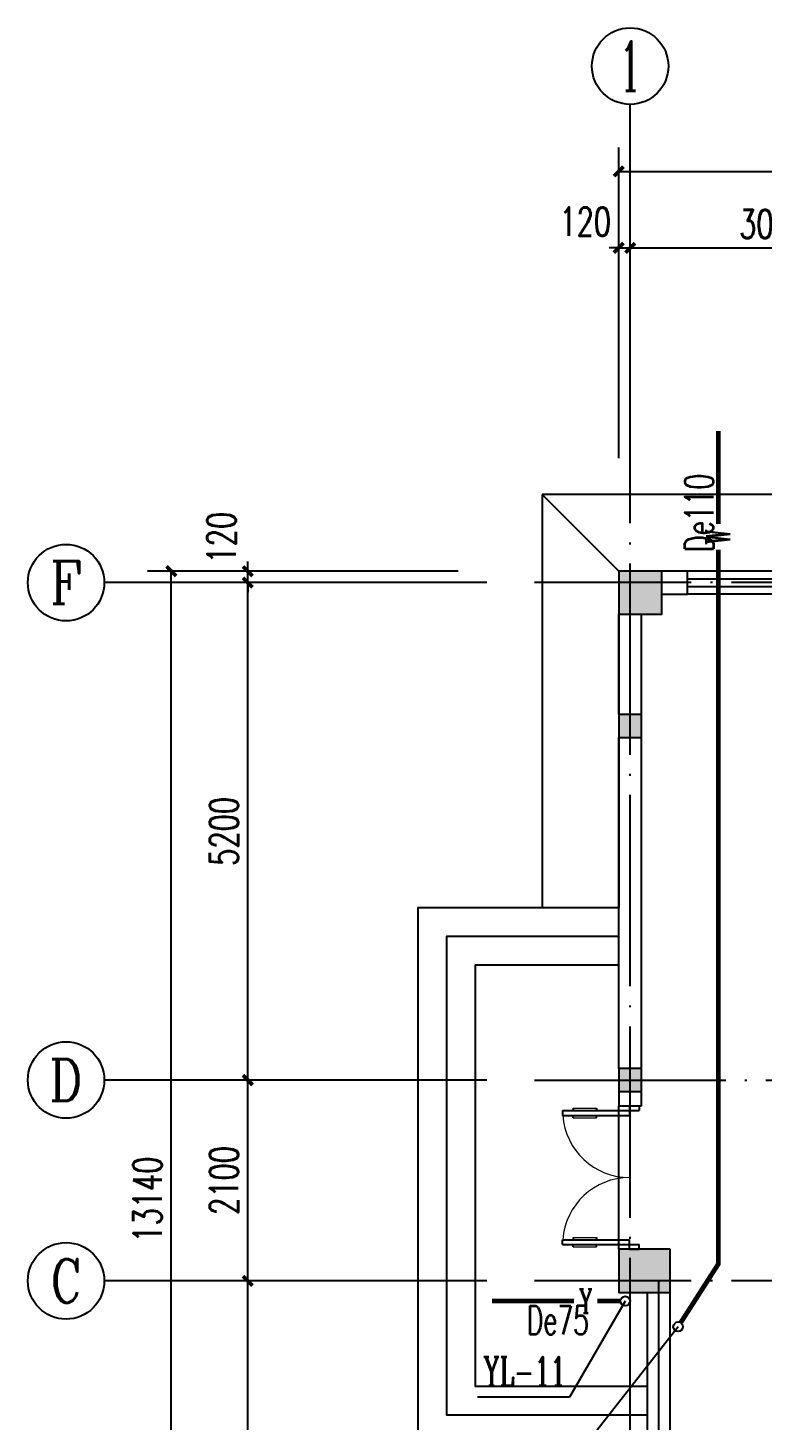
# Model space of a CAD drawing. Extents: x -216126 to 1846968, y -229642 to 543368.
# Drawn here: x 384797 to 392478, y 388761 to 403317 of the extents above; entities that cross this region are included whole.
import ezdxf
from ezdxf.enums import TextEntityAlignment as Align

# ---------------------------------------------------------------- set-up
doc = ezdxf.new("R2010")
doc.units = 0
doc.header["$LTSCALE"] = 1000
doc.header["$MEASUREMENT"] = 0
doc.linetypes.add('DOTE', pattern=[2.42, 2, -0.2, 0.02, -0.2])
doc.layers.get('Defpoints').update_dxf_attribs({"color": 250})
for name, color, linetype in [('AXIS', 171, 'Continuous'), ('AXIS_TEXT', 7, 'Continuous'), ('COLUMN', 9, 'Continuous'), ('DIM_污水', 3, 'Continuous'), ('DIM_雨水', 3, 'Continuous'), ('DOTE', 8, 'DOTE'), ('GROUND', 150, 'Continuous'), ('PIPE-污水', 2, 'Continuous'), ('PIPE-雨水', 4, 'Continuous'), ('PUB_HATCH', 8, 'Continuous'), ('STAIR', 3, 'Continuous'), ('TEXT_污水', 7, 'Continuous'), ('TEXT_雨水', 7, 'Continuous'), ('TWT_TEXT', 7, 'Continuous'), ('VPIPE-污水', 2, 'Continuous'), ('VPIPE-雨水', 4, 'Continuous'), ('WALL', 9, 'Continuous'), ('WINDOW', 8, 'Continuous')]:
    doc.layers.add(name, color=color, linetype=linetype)
doc.styles.add('_TCH_AXIS', font='COMPLEX', dxfattribs={"bigfont": 'GBCBIG'})
doc.styles.add('_TCH_DIM_T3', font='SIMPLEX', dxfattribs={"width": 0.705882, "bigfont": 'GBCBIG'})
doc.styles.add('_TWT_PIPEDN', font='SIMPLEX', dxfattribs={"width": 0.8, "height": 3, "bigfont": 'HZTXT'})
doc.styles.add('_TWT_PIPETEXT', font='COMPLEX', dxfattribs={"width": 0.8, "height": 2.5, "bigfont": 'HZTXT'})
doc.styles.add('_TWT_SERIAL', font='COMPLEX', dxfattribs={"width": 0.8, "height": 3, "bigfont": 'HZTXT'})
doc.styles.add('COMPLEX', font='COMPLEX')
doc.dimstyles.new('_TCH_ARCH&&100', dxfattribs={"dimtxt": 297.5, "dimasz": 100, "dimexe": 250, "dimexo": 300, "dimgap": 100, "dimtad": 1, "dimdec": 0, "dimzin": 0, "dimdsep": 46, "dimtxsty": '_TCH_DIM_T3', "dimblk": 'ARCHTICK', "dimcen": 0.09, "dimclrt": 7, "dimazin": 2, "dimtfac": 1, "dimtdec": 0, "dimtix": 1, "dimtmove": 2, "dimatfit": 3, "dimfxl": 0, "dimtolj": 1, "dimtzin": 0, "dimarcsym": 0})

# ---------------------------------------------------------------- blocks, each defined once
blk = doc.blocks.new('_FZH')
blk.add_lwpolyline([(-0.5, -0.5), (0.5, -0.5), (0.5, 0.5), (-0.5, 0.5)], close=True)
at = {"layer": 'PUB_HATCH'}
blk.add_solid([(-0.5, -0.5), (0.5, -0.5), (-0.5, 0.5), (0.5, 0.5)], dxfattribs=at)
blk = doc.blocks.new('$DorLib2D$00000011')
at = {"lineweight": 13}
for p, q in [((-0.4833, 0.3962), (-0.4833, 0.2346)), ((-0.4167, 0.3962), (-0.4167, 0.2346)), ((0.4167, 0.3962), (0.4167, 0.2346)), ((0.4833, 0.3962), (0.4833, 0.2346))]:
    blk.add_line(p, q, dxfattribs=at)
for p, q in [((-0.4833, 0.3962), (-0.4667, 0.3962)), ((-0.4667, 0.4709), (-0.4667, -0.0625)), ((-0.4667, 0.4709), (-0.4333, 0.4709)), ((-0.4333, 0.4709), (-0.4333, 0.0042)), ((-0.4167, 0.3962), (-0.4333, 0.3962)), ((0.4167, 0.3962), (0.4333, 0.3962)), ((0.4333, 0.4709), (0.4333, 0.0042)), ((0.4667, 0.4709), (0.4333, 0.4709)), ((0.4667, 0.4709), (0.4667, -0.0625)), ((0.4833, 0.3962), (0.4667, 0.3962)), ((-0.4833, 0.2346), (-0.4667, 0.2346)), ((-0.4167, 0.2346), (-0.4333, 0.2346)), ((0.4167, 0.2346), (0.4333, 0.2346)), ((0.4833, 0.2346), (0.4667, 0.2346)), ((-0.5, 0.0042), (-0.4333, 0.0042)), ((-0.5, 0.0042), (-0.5, -0.0625)), ((0.5, 0.0042), (0.4333, 0.0042)), ((0.5, 0.0042), (0.5, -0.0625)), ((-0.5, -0.0625), (-0.4667, -0.0625)), ((0.5, -0.0625), (0.4667, -0.0625))]:
    blk.add_line(p, q)
for centre, start, end in [((-0.4667, 0.0042), 0, 85.90396), ((0.4667, 0.0042), 94.09604, 180)]:
    blk.add_arc(centre, 0.4667, start, end, dxfattribs=at)
blk = doc.blocks.new('$TCHSYS$WIN2D')
for p, q in [((-0.5, 0.5), (0.5, 0.5)), ((-0.5, 0.5), (-0.5, -0.5)), ((0.5, 0.5), (0.5, -0.5)), ((0.5, 0.1667), (-0.5, 0.1667)), ((0.5, -0.1667), (-0.5, -0.1667)), ((-0.5, -0.5), (0.5, -0.5))]:
    blk.add_line(p, q)
blk = doc.blocks.new('_AXISO')
blk.add_circle((0, 0), 0.5)
at = {"layer": 'AXIS_TEXT', "style": 'COMPLEX', "width": 1.041667}
blk.add_attdef('A', text='', height=0.56, dxfattribs=at).set_placement((-0.25, -0.28), (0.25, -0.28), align=Align.FIT)
blk = doc.blocks.new('_ArchTick')
at = {"color": 0, "linetype": 'ByBlock', "const_width": 0.4}
blk.add_lwpolyline([(-0.5, -0.5), (0.5, 0.5)], dxfattribs=at)
blk = doc.blocks.new('*D293')
at = {"layer": 'AXIS', "color": 0, "lineweight": -2}
for p, q in [((390977, 398817), (390977, 402067)), ((434417, 398817), (434417, 402067)), ((390977, 401817), (434417, 401817))]:
    blk.add_line(p, q, dxfattribs=at)
at = {"layer": 'Defpoints', "color": 0}
for p in [(434417, 401817), (390977, 398517), (434417, 398517)]:
    blk.add_point(p, dxfattribs=at)
at = {"layer": 'AXIS', "color": 0, "lineweight": -2, "xscale": 100, "yscale": 100, "zscale": 100, "rotation": 180}
blk.add_blockref('_ArchTick', (390977, 401817), dxfattribs=at)
at = {"layer": 'AXIS', "color": 0, "lineweight": -2, "xscale": 100, "yscale": 100, "zscale": 100}
blk.add_blockref('_ArchTick', (434417, 401817), dxfattribs=at)
at = {"layer": 'AXIS', "color": 7, "insert": (412697, 402066), "char_height": 297.5, "attachment_point": 5, "style": '_TCH_DIM_T3'}
blk.add_mtext('\\A1;43440', dxfattribs=at)
blk = doc.blocks.new('*D294')
at = {"layer": 'AXIS', "color": 0, "lineweight": -2}
for p, q in [((390977, 398817), (390977, 401267)), ((391097, 398817), (391097, 401267)), ((390977, 401017), (390877, 401017)), ((390977, 401017), (391097, 401017)), ((391097, 401017), (391197, 401017))]:
    blk.add_line(p, q, dxfattribs=at)
at = {"layer": 'Defpoints', "color": 0}
for p in [(391097, 401017), (390977, 398517), (391097, 398517)]:
    blk.add_point(p, dxfattribs=at)
at = {"layer": 'AXIS', "color": 0, "lineweight": -2, "xscale": 100, "yscale": 100, "zscale": 100}
blk.add_blockref('_ArchTick', (390977, 401017), dxfattribs=at)
at = {"layer": 'AXIS', "color": 0, "lineweight": -2, "xscale": 100, "yscale": 100, "zscale": 100, "rotation": 180}
blk.add_blockref('_ArchTick', (391097, 401017), dxfattribs=at)
at = {"layer": 'AXIS', "color": 7, "insert": (390627, 401292), "char_height": 297.5, "attachment_point": 5, "style": '_TCH_DIM_T3'}
blk.add_mtext('\\A1;120', dxfattribs=at)
blk = doc.blocks.new('*D295')
at = {"layer": 'AXIS', "color": 0, "lineweight": -2}
for p, q in [((391097, 398817), (391097, 401267)), ((394097, 398817), (394097, 401267)), ((391097, 401017), (394097, 401017))]:
    blk.add_line(p, q, dxfattribs=at)
at = {"layer": 'Defpoints', "color": 0}
for p in [(394097, 401017), (391097, 398517), (394097, 398517)]:
    blk.add_point(p, dxfattribs=at)
at = {"layer": 'AXIS', "color": 0, "lineweight": -2, "xscale": 100, "yscale": 100, "zscale": 100, "rotation": 180}
blk.add_blockref('_ArchTick', (391097, 401017), dxfattribs=at)
at = {"layer": 'AXIS', "color": 0, "lineweight": -2, "xscale": 100, "yscale": 100, "zscale": 100}
blk.add_blockref('_ArchTick', (394097, 401017), dxfattribs=at)
at = {"layer": 'AXIS', "color": 7, "insert": (392597, 401266), "char_height": 297.5, "attachment_point": 5, "style": '_TCH_DIM_T3'}
blk.add_mtext('\\A1;3000', dxfattribs=at)
blk = doc.blocks.new('*D308')
at = {"layer": 'AXIS', "color": 0, "lineweight": -2}
for p, q in [((389297, 397637), (386047, 397637)), ((386297, 384497), (386297, 397637)), ((389297, 384497), (386047, 384497))]:
    blk.add_line(p, q, dxfattribs=at)
at = {"layer": 'Defpoints', "color": 0}
for p in [(386297, 397637), (389597, 397637), (389597, 384497)]:
    blk.add_point(p, dxfattribs=at)
at = {"layer": 'AXIS', "color": 0, "lineweight": -2, "xscale": 100, "yscale": 100, "zscale": 100}
for p, rotation in [((386297, 397637), 90), ((386297, 384497), 270)]:
    blk.add_blockref('_ArchTick', p, dxfattribs=dict(at, rotation=rotation))
at = {"layer": 'AXIS', "color": 7, "insert": (386048, 391067), "char_height": 297.5, "attachment_point": 5, "rotation": 90, "style": '_TCH_DIM_T3'}
blk.add_mtext('\\A1;13140', dxfattribs=at)
blk = doc.blocks.new('*D311')
at = {"layer": 'AXIS', "color": 0, "lineweight": -2}
for p, q in [((389297, 390217), (386847, 390217)), ((387097, 385317), (387097, 390217)), ((389297, 385317), (386847, 385317))]:
    blk.add_line(p, q, dxfattribs=at)
at = {"layer": 'Defpoints', "color": 0}
for p in [(387097, 390217), (389597, 390217), (389597, 385317)]:
    blk.add_point(p, dxfattribs=at)
at = {"layer": 'AXIS', "color": 0, "lineweight": -2, "xscale": 100, "yscale": 100, "zscale": 100}
for p, rotation in [((387097, 390217), 90), ((387097, 385317), 270)]:
    blk.add_blockref('_ArchTick', p, dxfattribs=dict(at, rotation=rotation))
at = {"layer": 'AXIS', "color": 7, "insert": (386848, 387767), "char_height": 297.5, "attachment_point": 5, "rotation": 90, "style": '_TCH_DIM_T3'}
blk.add_mtext('\\A1;4900', dxfattribs=at)
blk = doc.blocks.new('*D312')
at = {"layer": 'AXIS', "color": 0, "lineweight": -2}
for p, q in [((389297, 392317), (386847, 392317)), ((387097, 390217), (387097, 392317)), ((389297, 390217), (386847, 390217))]:
    blk.add_line(p, q, dxfattribs=at)
at = {"layer": 'Defpoints', "color": 0}
for p in [(387097, 392317), (389597, 392317), (389597, 390217)]:
    blk.add_point(p, dxfattribs=at)
at = {"layer": 'AXIS', "color": 0, "lineweight": -2, "xscale": 100, "yscale": 100, "zscale": 100}
for p, rotation in [((387097, 392317), 90), ((387097, 390217), 270)]:
    blk.add_blockref('_ArchTick', p, dxfattribs=dict(at, rotation=rotation))
at = {"layer": 'AXIS', "color": 7, "insert": (386848, 391267), "char_height": 297.5, "attachment_point": 5, "rotation": 90, "style": '_TCH_DIM_T3'}
blk.add_mtext('\\A1;2100', dxfattribs=at)
blk = doc.blocks.new('*D313')
at = {"layer": 'AXIS', "color": 0, "lineweight": -2}
for p, q in [((389297, 397517), (386847, 397517)), ((387097, 392317), (387097, 397517)), ((389297, 392317), (386847, 392317))]:
    blk.add_line(p, q, dxfattribs=at)
at = {"layer": 'Defpoints', "color": 0}
for p in [(387097, 397517), (389597, 397517), (389597, 392317)]:
    blk.add_point(p, dxfattribs=at)
at = {"layer": 'AXIS', "color": 0, "lineweight": -2, "xscale": 100, "yscale": 100, "zscale": 100}
for p, rotation in [((387097, 397517), 90), ((387097, 392317), 270)]:
    blk.add_blockref('_ArchTick', p, dxfattribs=dict(at, rotation=rotation))
at = {"layer": 'AXIS', "color": 7, "insert": (386848, 394917), "char_height": 297.5, "attachment_point": 5, "rotation": 90, "style": '_TCH_DIM_T3'}
blk.add_mtext('\\A1;5200', dxfattribs=at)
blk = doc.blocks.new('*D314')
at = {"layer": 'AXIS', "color": 0, "lineweight": -2}
for p, q in [((387097, 397637), (387097, 397737)), ((389297, 397637), (386847, 397637)), ((387097, 397517), (387097, 397637)), ((389297, 397517), (386847, 397517)), ((387097, 397517), (387097, 397417))]:
    blk.add_line(p, q, dxfattribs=at)
at = {"layer": 'Defpoints', "color": 0}
for p in [(387097, 397637), (389597, 397637), (389597, 397517)]:
    blk.add_point(p, dxfattribs=at)
at = {"layer": 'AXIS', "color": 0, "lineweight": -2, "xscale": 100, "yscale": 100, "zscale": 100}
for p, rotation in [((387097, 397637), 270), ((387097, 397517), 90)]:
    blk.add_blockref('_ArchTick', p, dxfattribs=dict(at, rotation=rotation))
at = {"layer": 'AXIS', "color": 7, "insert": (386822, 397987), "char_height": 297.5, "attachment_point": 5, "rotation": 90, "style": '_TCH_DIM_T3'}
blk.add_mtext('\\A1;120', dxfattribs=at)

msp = doc.modelspace()

# ---------------------------------------------------------------- hatches: boundary and pattern name
at = {"layer": 'PIPE-污水', "linetype": 'Continuous'}
for points in [[(392018.5, 390392.5), (392039.5, 390379), (392043.5, 390385.2)], [(392018.5, 390392.5), (392043.5, 390392.5), (392043.5, 390385.2)]]:
    msp.add_hatch(color=256, dxfattribs=at).paths.add_polyline_path(points)

# ---------------------------------------------------------------- linework, layer by layer
at = {"layer": 'AXIS'}
for p, q in [((391096.8, 398517.4), (391096.8, 402517.4)), ((389596.8, 397517.4), (385596.8, 397517.4)), ((389596.8, 392317.4), (385596.8, 392317.4)), ((389596.8, 390217.4), (385596.8, 390217.4))]:
    msp.add_line(p, q, dxfattribs=at)
at = {"layer": 'DIM_污水'}
msp.add_line((391598.5, 389737.9), (390459, 388285.1), dxfattribs=at)
at = {"layer": 'DIM_雨水'}
for p, q in [((391045.5, 390006.1), (390463, 389002.1)), ((390463, 389002.1), (389499.4, 389002.1))]:
    msp.add_line(p, q, dxfattribs=at)
at = {"layer": 'DOTE'}
for p, q in [((391096.8, 383617.4), (391096.8, 398517.4)), ((435296.8, 397517.4), (390096.8, 397517.4)), ((390096.8, 392317.4), (435296.8, 392317.4)), ((435296.8, 390217.4), (390096.8, 390217.4)), ((391396.8, 383617.4), (391396.8, 390217.4))]:
    msp.add_line(p, q, dxfattribs=at)
at = {"layer": 'GROUND', "color": 8}
for p, q in [((435216.8, 398437.4), (390176.8, 398437.4)), ((390176.8, 398437.4), (390176.8, 394117.4)), ((390976.8, 397637.4), (390176.8, 398437.4)), ((393766.8, 397637.4), (391426.8, 397637.4)), ((390976.8, 397187.4), (390976.8, 396137.4)), ((390976.8, 395897.4), (390976.8, 394117.4)), ((390976.8, 394117.4), (390176.8, 394117.4))]:
    msp.add_line(p, q, dxfattribs=at)
at = {"layer": 'PIPE-污水', "linetype": 'Continuous', "const_width": 50}
for points in [[(392018.5, 398130.8), (392018.5, 399102.5)], [(392018.5, 390392.5), (392018.5, 397863.2)], [(391625.5, 389780), (392018.5, 390392.5)]]:
    msp.add_lwpolyline(points, dxfattribs=at)
at = {"layer": 'PIPE-雨水', "linetype": 'Continuous', "const_width": 50}
for points in [[(390510.5, 390006.1), (389651.4, 390006.1)], [(390995.5, 390006.1), (390755.3, 390006.1)]]:
    msp.add_lwpolyline(points, dxfattribs=at)
at = {"layer": 'STAIR', "color": 8}
for points in [[(390976.8, 394117.4), (388876.8, 394117.4), (388876.8, 388517.4), (391276.8, 388517.4)], [(390976.8, 393817.4), (389176.8, 393817.4), (389176.8, 388817.4), (391276.8, 388817.4)], [(390976.8, 393517.4), (389476.8, 393517.4), (389476.8, 389117.4), (391276.8, 389117.4)]]:
    msp.add_lwpolyline(points, dxfattribs=at)
at = {"layer": 'VPIPE-污水', "linetype": 'Continuous'}
msp.add_circle((391598.5, 389737.9), 50, dxfattribs=at)
at = {"layer": 'VPIPE-雨水', "linetype": 'Continuous'}
msp.add_circle((391045.5, 390006.1), 50, dxfattribs=at)
at = {"layer": 'WALL'}
for p, q in [((391696.8, 397637.4), (391426.8, 397637.4)), ((391696.8, 397397.4), (391696.8, 397637.4)), ((391426.8, 397397.4), (391696.8, 397397.4)), ((390976.8, 396137.4), (390976.8, 397187.4)), ((391216.8, 396137.4), (391216.8, 397187.4)), ((390976.8, 392437.4), (390976.8, 395897.4)), ((391216.8, 392437.4), (391216.8, 395897.4)), ((390976.8, 392197.4), (390976.8, 392047.4)), ((391216.8, 392047.4), (391216.8, 392197.4)), ((390976.8, 392047.4), (391216.8, 392047.4)), ((391096.8, 390217.4), (391096.8, 390217.4)), ((391246.8, 390217.4), (391246.8, 390217.4)), ((391396.8, 390217.4), (391396.8, 390217.4)), ((391276.8, 384937.4), (391276.8, 390097.4)), ((391516.8, 384937.4), (391516.8, 390097.4))]:
    msp.add_line(p, q, dxfattribs=at)
at = {"layer": 'WINDOW'}
msp.add_line((390976.8, 390547.4), (390976.8, 392047.4), dxfattribs=at)

# ---------------------------------------------------------------- block references
at = {"layer": 'AXIS'}
ref = msp.add_blockref('_AXISO', (391096.8, 402917.4), dxfattribs=dict(at, xscale=800, yscale=800, zscale=800))
ref.add_attrib('A', '1', dxfattribs={"layer": 'AXIS_TEXT', "height": 514.7, "style": '_TCH_AXIS'}).set_placement((390986.5, 402660), (391207.1, 402660), align=Align.FIT)
ref = msp.add_blockref('_AXISO', (385196.8, 397517.4), dxfattribs=dict(at, xscale=800, yscale=800, zscale=800))
ref.add_attrib('A', 'F', dxfattribs={"layer": 'AXIS_TEXT', "height": 445.4, "style": '_TCH_AXIS'}).set_placement((385027.1, 397294.6), (385366.4, 397294.6), align=Align.FIT)
ref = msp.add_blockref('_AXISO', (385196.8, 392317.4), dxfattribs=dict(at, xscale=800, yscale=800, zscale=800))
ref.add_attrib('A', 'D', dxfattribs={"layer": 'AXIS_TEXT', "height": 435.3, "style": '_TCH_AXIS'}).set_placement((385020.6, 392099.7), (385372.9, 392099.7), align=Align.FIT)
ref = msp.add_blockref('_AXISO', (385196.8, 390217.4), dxfattribs=dict(at, xscale=800, yscale=800, zscale=800))
ref.add_attrib('A', 'C', dxfattribs={"layer": 'AXIS_TEXT', "height": 455.7, "style": '_TCH_AXIS'}).set_placement((385034, 389989.5), (385359.5, 389989.5), align=Align.FIT)
at = {"layer": 'COLUMN'}
for p, xscale, yscale, zscale, rotation in [((391201.8, 397412.4), 450, 450, 450, 180), ((391096.8, 396017.4), 240, 240, 240, 180), ((391096.8, 392317.4), 240, 240, 240, 180), ((391246.8, 390322.4), 540, 450, 450, 180.0000000002161)]:
    msp.add_blockref('_FZH', p, dxfattribs=dict(at, xscale=xscale, yscale=yscale, zscale=zscale, rotation=rotation))
at = {"layer": 'WINDOW'}
for name, p, xscale, yscale, zscale, rotation in [('$TCHSYS$WIN2D', (392596.8, 397517.4), -1800, -240, -1800, 3.335053305670288e-12), ('$DorLib2D$00000011', (391096.8, 391297.4), 1500, 1500, 1500, 90)]:
    msp.add_blockref(name, p, dxfattribs=dict(at, xscale=xscale, yscale=yscale, zscale=zscale, rotation=rotation))

# ---------------------------------------------------------------- texts
at = {"layer": 'TEXT_污水', "linetype": 'Continuous', "style": '_TWT_PIPEDN', "width": 0.64}
msp.add_text('De110', height=300, rotation=90, dxfattribs=at).set_placement((391968.5, 397839.4))
at = {"layer": 'TEXT_污水', "style": '_TWT_PIPETEXT', "width": 0.64}
msp.add_text('W', height=250, rotation=90, dxfattribs=at).set_placement((392143.5, 397913.2))
at = {"layer": 'TEXT_雨水', "style": '_TWT_PIPETEXT', "width": 0.64}
msp.add_text('Y', height=250, dxfattribs=at).set_placement((390560.5, 389881.1))
at = {"layer": 'TEXT_雨水', "linetype": 'Continuous', "style": '_TWT_PIPEDN', "width": 0.64}
msp.add_text('De75', height=300, dxfattribs=at).set_placement((390014.7, 389656.1))
at = {"layer": 'TWT_TEXT', "style": '_TWT_SERIAL', "width": 0.64}
msp.add_text('YL-11', height=300, dxfattribs=at).set_placement((389559.4, 389122.1))

# ---------------------------------------------------------------- dimensions: what is measured, and where the dimension line sits
at = {"layer": 'AXIS'}
for p1, p2, distance, picture, middle in [((390976.8, 398517.4), (434416.8, 398517.4), 3300, '*D293', (412696.8, 402066.1)), ((391096.8, 398517.4), (394096.8, 398517.4), 2500, '*D295', (392596.8, 401266.1)), ((389596.8, 384497.4), (389596.8, 397637.4), 3300, '*D308', (386048, 391067.4)), ((389596.8, 392317.4), (389596.8, 397517.4), 2500, '*D313', (386848, 394917.4)), ((389596.8, 390217.4), (389596.8, 392317.4), 2500, '*D312', (386848, 391267.4)), ((389596.8, 385317.4), (389596.8, 390217.4), 2500, '*D311', (386848, 387767.4))]:
    dim = msp.add_aligned_dim(p1=p1, p2=p2, distance=distance, dimstyle='_TCH_ARCH&&100', dxfattribs=at)
    dim.commit()
    dim.dimension.update_dxf_attribs({"geometry": picture, "text_midpoint": middle})
for base, p1, p2, angle, picture, middle in [((391096.8, 401017.4), (390976.8, 398517.4), (391096.8, 398517.4), 0, '*D294', (390626.8, 401292.4)), ((387096.8, 397637.4), (389596.8, 397517.4), (389596.8, 397637.4), 90, '*D314', (386821.8, 397987.4))]:
    dim = msp.add_linear_dim(base=base, p1=p1, p2=p2, angle=angle, dimstyle='_TCH_ARCH&&100', dxfattribs=at)
    dim.commit()
    dim.dimension.update_dxf_attribs({"geometry": picture, "text_midpoint": middle, "dimtype": 161})

doc.saveas('drawing.dxf')
